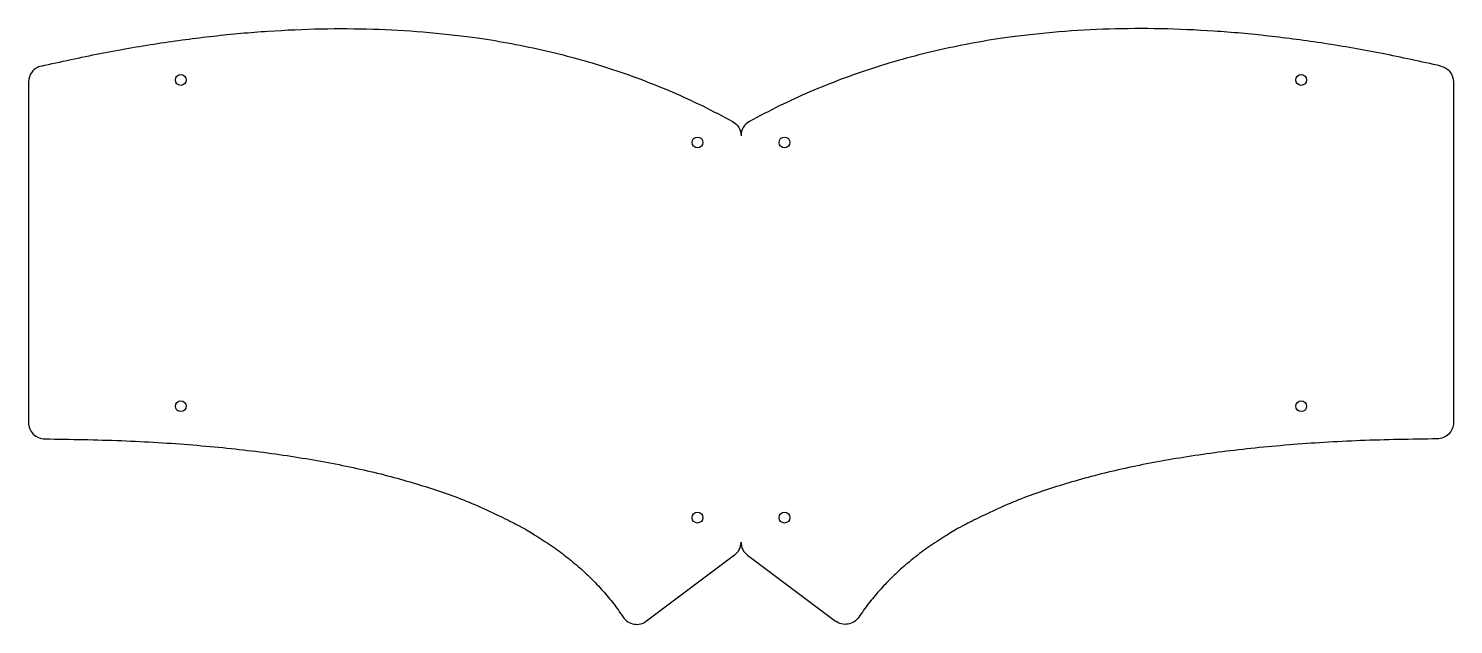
# Model space of a CAD drawing. Header units: millimetres. Extents: x -131 to 131, y -51 to 59.
import ezdxf

# ---------------------------------------------------------------- set-up
doc = ezdxf.new("R2010")
doc.units = ezdxf.units.MM
doc.layers.add('Body', color=7, linetype='CONTINUOUS')

msp = doc.modelspace()

# ---------------------------------------------------------------- linework, layer by layer
at = {"layer": 'Body'}
for p, q in [((-131, 49.24), (-131, -13.4)), ((-131, 49.24, 4), (-131, -13.4, 4)), ((-131, 49.24), (-131, -13.4)), ((-131, 49.24, 4), (-131, -13.4, 4)), ((-102, 49.61), (-102, 49.61, 4)), ((-102, 49.61), (-102, 49.61, 4)), ((102, 49.61), (102, 49.61, 4)), ((102, 49.61), (102, 49.61, 4)), ((131, 49.24), (131, -13.4)), ((131, 49.24, 4), (131, -13.4, 4)), ((131, 49.24), (131, -13.4)), ((131, 49.24, 4), (131, -13.4, 4)), ((-7, 38.11), (-7, 38.11, 4)), ((-7, 38.11), (-7, 38.11, 4)), ((7, 38.11), (7, 38.11, 4)), ((7, 38.11), (7, 38.11, 4)), ((-102, -10.39), (-102, -10.39, 4)), ((-102, -10.39), (-102, -10.39, 4)), ((102, -10.39), (102, -10.39, 4)), ((102, -10.39), (102, -10.39, 4)), ((-7, -30.89), (-7, -30.89, 4)), ((-7, -30.89), (-7, -30.89, 4)), ((7, -30.89), (7, -30.89, 4)), ((7, -30.89), (7, -30.89, 4)), ((0, -35.39), (0, -35.39, 4)), ((0, -35.39), (0, -35.39, 4)), ((-1.2, -37.79), (-17.37, -49.92)), ((-1.2, -37.79, 4), (-17.37, -49.92, 4)), ((-1.2, -37.79), (-17.37, -49.92)), ((-1.2, -37.79, 4), (-17.37, -49.92, 4)), ((-1.2, -37.79), (-1.2, -37.79, 4)), ((-1.2, -37.79), (-1.2, -37.79, 4)), ((1.2, -37.79), (1.2, -37.79, 4)), ((1.2, -37.79), (17.37, -49.92)), ((1.2, -37.79), (1.2, -37.79, 4)), ((1.2, -37.79, 4), (17.37, -49.92, 4)), ((1.2, -37.79), (17.37, -49.92)), ((1.2, -37.79, 4), (17.37, -49.92, 4))]:
    msp.add_line(p, q, dxfattribs=at)
for centre in [(-103, 49.61), (-103, 49.61), (-103, 49.61, 4), (-103, 49.61, 4), (103, 49.61), (103, 49.61), (103, 49.61, 4), (103, 49.61, 4), (-8, 38.11), (-8, 38.11), (-8, 38.11, 4), (-8, 38.11, 4), (8, 38.11), (8, 38.11), (8, 38.11, 4), (8, 38.11, 4), (-103, -10.39), (-103, -10.39), (-103, -10.39, 4), (-103, -10.39, 4), (103, -10.39), (103, -10.39), (103, -10.39, 4), (103, -10.39, 4), (-8, -30.89), (-8, -30.89), (-8, -30.89, 4), (-8, -30.89, 4), (8, -30.89), (8, -30.89), (8, -30.89, 4), (8, -30.89, 4)]:
    msp.add_circle(centre, 1, dxfattribs=at)
for centre, start, end in [((-3, -35.39), -53.1301, 0), ((-3, -35.39, 4), -53.1301, 0), ((-3, -35.39), -53.1301, 0), ((-3, -35.39, 4), -53.1301, 0), ((3, -35.39), 180, -126.8699), ((3, -35.39, 4), 180, -126.8699), ((3, -35.39), 180, -126.8699), ((3, -35.39, 4), 180, -126.8699)]:
    msp.add_arc(centre, 3, start, end, dxfattribs=at)
for points, degree in [([(-128.68, 52.16), (-52.41, 69.9), (-1.56, 41.98)], 2), ([(-128.68, 52.16, 4), (-52.41, 69.9, 4), (-1.56, 41.98, 4)], 2), ([(-128.68, 52.16), (-52.41, 69.9), (-1.56, 41.98)], 2), ([(-128.68, 52.16, 4), (-52.41, 69.9, 4), (-1.56, 41.98, 4)], 2), ([(128.68, 52.16), (52.41, 69.9), (1.56, 41.98)], 2), ([(128.68, 52.16, 4), (52.41, 69.9, 4), (1.56, 41.98, 4)], 2), ([(128.68, 52.16), (52.41, 69.9), (1.56, 41.98)], 2), ([(128.68, 52.16, 4), (52.41, 69.9, 4), (1.56, 41.98, 4)], 2), ([(-128.68, 52.16), (-128.68, 52.16, 4)], 1), ([(-128.68, 52.16), (-128.68, 52.16, 4)], 1), ([(128.68, 52.16), (128.68, 52.16, 4)], 1), ([(128.68, 52.16), (128.68, 52.16, 4)], 1), ([(-131, 49.24), (-131, 49.24, 4)], 1), ([(-131, 49.24), (-131, 49.24, 4)], 1), ([(131, 49.24), (131, 49.24, 4)], 1), ([(131, 49.24), (131, 49.24, 4)], 1), ([(-1.56, 41.98), (-1.56, 41.98, 4)], 1), ([(-1.56, 41.98), (-1.56, 41.98, 4)], 1), ([(1.56, 41.98), (1.56, 41.98, 4)], 1), ([(1.56, 41.98), (1.56, 41.98, 4)], 1), ([(0, 39.35), (0, 39.35, 4)], 1), ([(0, 39.35), (0, 39.35, 4)], 1), ([(-131, -13.4), (-131, -13.4, 4)], 1), ([(-131, -13.4), (-131, -13.4, 4)], 1), ([(131, -13.4), (131, -13.4, 4)], 1), ([(131, -13.4), (131, -13.4, 4)], 1), ([(-128.02, -16.4), (-43.17, -16.95), (-21.66, -49.18)], 2), ([(-128.02, -16.4), (-128.02, -16.4, 4)], 1), ([(-128.02, -16.4, 4), (-43.17, -16.95, 4), (-21.66, -49.18, 4)], 2), ([(-128.02, -16.4), (-128.02, -16.4, 4)], 1), ([(-128.02, -16.4), (-43.17, -16.95), (-21.66, -49.18)], 2), ([(-128.02, -16.4, 4), (-43.17, -16.95, 4), (-21.66, -49.18, 4)], 2), ([(128.02, -16.4), (43.17, -16.95), (21.66, -49.18)], 2), ([(128.02, -16.4, 4), (43.17, -16.95, 4), (21.66, -49.18, 4)], 2), ([(128.02, -16.4), (43.17, -16.95), (21.66, -49.18)], 2), ([(128.02, -16.4, 4), (43.17, -16.95, 4), (21.66, -49.18, 4)], 2), ([(128.02, -16.4), (128.02, -16.4, 4)], 1), ([(128.02, -16.4), (128.02, -16.4, 4)], 1), ([(-21.66, -49.18), (-21.66, -49.18, 4)], 1), ([(-21.66, -49.18), (-21.66, -49.18, 4)], 1), ([(21.66, -49.18), (21.66, -49.18, 4)], 1), ([(21.66, -49.18), (21.66, -49.18, 4)], 1), ([(-17.37, -49.92), (-17.37, -49.92, 4)], 1), ([(-17.37, -49.92), (-17.37, -49.92, 4)], 1), ([(17.37, -49.92), (17.37, -49.92, 4)], 1), ([(17.37, -49.92), (17.37, -49.92, 4)], 1)]:
    msp.add_open_spline(points, degree=degree, dxfattribs=at)
for points, knots in [([(-128.68, 52.16), (-129.31, 52.02), (-129.93, 51.64), (-130.35, 51.1), (-130.78, 50.57), (-131, 49.88), (-131, 49.24)], [0, 0, 0, 0, 0.499993, 0.499993, 0.499993, 1, 1, 1, 1]), ([(-128.68, 52.16, 4), (-129.31, 52.02, 4), (-129.93, 51.64, 4), (-130.35, 51.1, 4), (-130.78, 50.57, 4), (-131, 49.88, 4), (-131, 49.24, 4)], [0, 0, 0, 0, 0.499993, 0.499993, 0.499993, 1, 1, 1, 1]), ([(-128.68, 52.16), (-129.31, 52.02), (-129.93, 51.64), (-130.35, 51.1), (-130.78, 50.57), (-131, 49.88), (-131, 49.24)], [0, 0, 0, 0, 0.499993, 0.499993, 0.499993, 1, 1, 1, 1]), ([(-128.68, 52.16, 4), (-129.31, 52.02, 4), (-129.93, 51.64, 4), (-130.35, 51.1, 4), (-130.78, 50.57, 4), (-131, 49.88, 4), (-131, 49.24, 4)], [0, 0, 0, 0, 0.499993, 0.499993, 0.499993, 1, 1, 1, 1]), ([(128.68, 52.16), (129.31, 52.02), (129.93, 51.64), (130.35, 51.1), (130.78, 50.57), (131, 49.88), (131, 49.24)], [0, 0, 0, 0, 0.499993, 0.499993, 0.499993, 1, 1, 1, 1]), ([(128.68, 52.16, 4), (129.31, 52.02, 4), (129.93, 51.64, 4), (130.35, 51.1, 4), (130.78, 50.57, 4), (131, 49.88, 4), (131, 49.24, 4)], [0, 0, 0, 0, 0.499993, 0.499993, 0.499993, 1, 1, 1, 1]), ([(128.68, 52.16), (129.31, 52.02), (129.93, 51.64), (130.35, 51.1), (130.78, 50.57), (131, 49.88), (131, 49.24)], [0, 0, 0, 0, 0.499993, 0.499993, 0.499993, 1, 1, 1, 1]), ([(128.68, 52.16, 4), (129.31, 52.02, 4), (129.93, 51.64, 4), (130.35, 51.1, 4), (130.78, 50.57, 4), (131, 49.88, 4), (131, 49.24, 4)], [0, 0, 0, 0, 0.499993, 0.499993, 0.499993, 1, 1, 1, 1]), ([(-1.56, 41.98), (-1.1, 41.73), (-0.69, 41.34), (-0.42, 40.88), (-0.14, 40.41), (0, 39.87), (0, 39.35)], [0, 0, 0, 0, 0.500002, 0.500002, 0.500002, 1, 1, 1, 1]), ([(-1.56, 41.98, 4), (-1.1, 41.73, 4), (-0.69, 41.34, 4), (-0.42, 40.88, 4), (-0.14, 40.41, 4), (0, 39.87, 4), (0, 39.35, 4)], [0, 0, 0, 0, 0.500002, 0.500002, 0.500002, 1, 1, 1, 1]), ([(-1.56, 41.98), (-1.1, 41.73), (-0.69, 41.34), (-0.42, 40.88), (-0.14, 40.41), (0, 39.87), (0, 39.35)], [0, 0, 0, 0, 0.500002, 0.500002, 0.500002, 1, 1, 1, 1]), ([(-1.56, 41.98, 4), (-1.1, 41.73, 4), (-0.69, 41.34, 4), (-0.42, 40.88, 4), (-0.14, 40.41, 4), (0, 39.87, 4), (0, 39.35, 4)], [0, 0, 0, 0, 0.500002, 0.500002, 0.500002, 1, 1, 1, 1]), ([(1.56, 41.98), (1.1, 41.73), (0.69, 41.34), (0.42, 40.88), (0.14, 40.41), (0, 39.87), (0, 39.35)], [0, 0, 0, 0, 0.500002, 0.500002, 0.500002, 1, 1, 1, 1]), ([(1.56, 41.98, 4), (1.1, 41.73, 4), (0.69, 41.34, 4), (0.42, 40.88, 4), (0.14, 40.41, 4), (0, 39.87, 4), (0, 39.35, 4)], [0, 0, 0, 0, 0.500002, 0.500002, 0.500002, 1, 1, 1, 1]), ([(1.56, 41.98), (1.1, 41.73), (0.69, 41.34), (0.42, 40.88), (0.14, 40.41), (0, 39.87), (0, 39.35)], [0, 0, 0, 0, 0.500002, 0.500002, 0.500002, 1, 1, 1, 1]), ([(1.56, 41.98, 4), (1.1, 41.73, 4), (0.69, 41.34, 4), (0.42, 40.88, 4), (0.14, 40.41, 4), (0, 39.87, 4), (0, 39.35, 4)], [0, 0, 0, 0, 0.500002, 0.500002, 0.500002, 1, 1, 1, 1]), ([(-131, -13.4), (-131, -13.78), (-130.93, -14.17), (-130.78, -14.54), (-130.63, -14.9), (-130.41, -15.23), (-130.13, -15.52), (-129.85, -15.8), (-129.51, -16.02), (-129.15, -16.17), (-128.79, -16.32), (-128.4, -16.4), (-128.02, -16.4)], [0, 0, 0, 0, 0.252323, 0.252323, 0.252323, 0.5, 0.5, 0.5, 0.747677, 0.747677, 0.747677, 1, 1, 1, 1]), ([(-131, -13.4, 4), (-131, -13.78, 4), (-130.93, -14.17, 4), (-130.78, -14.54, 4), (-130.63, -14.9, 4), (-130.41, -15.23, 4), (-130.13, -15.52, 4), (-129.85, -15.8, 4), (-129.51, -16.02, 4), (-129.15, -16.17, 4), (-128.79, -16.32, 4), (-128.4, -16.4, 4), (-128.02, -16.4, 4)], [0, 0, 0, 0, 0.252323, 0.252323, 0.252323, 0.5, 0.5, 0.5, 0.747677, 0.747677, 0.747677, 1, 1, 1, 1]), ([(-131, -13.4), (-131, -13.78), (-130.93, -14.17), (-130.78, -14.54), (-130.63, -14.9), (-130.41, -15.23), (-130.13, -15.52), (-129.85, -15.8), (-129.51, -16.02), (-129.15, -16.17), (-128.79, -16.32), (-128.4, -16.4), (-128.02, -16.4)], [0, 0, 0, 0, 0.252323, 0.252323, 0.252323, 0.5, 0.5, 0.5, 0.747677, 0.747677, 0.747677, 1, 1, 1, 1]), ([(-131, -13.4, 4), (-131, -13.78, 4), (-130.93, -14.17, 4), (-130.78, -14.54, 4), (-130.63, -14.9, 4), (-130.41, -15.23, 4), (-130.13, -15.52, 4), (-129.85, -15.8, 4), (-129.51, -16.02, 4), (-129.15, -16.17, 4), (-128.79, -16.32, 4), (-128.4, -16.4, 4), (-128.02, -16.4, 4)], [0, 0, 0, 0, 0.252323, 0.252323, 0.252323, 0.5, 0.5, 0.5, 0.747677, 0.747677, 0.747677, 1, 1, 1, 1]), ([(131, -13.4), (131, -13.78), (130.93, -14.17), (130.78, -14.54), (130.63, -14.9), (130.41, -15.23), (130.13, -15.52), (129.85, -15.8), (129.51, -16.02), (129.15, -16.17), (128.79, -16.32), (128.4, -16.4), (128.02, -16.4)], [0, 0, 0, 0, 0.252323, 0.252323, 0.252323, 0.5, 0.5, 0.5, 0.747677, 0.747677, 0.747677, 1, 1, 1, 1]), ([(131, -13.4, 4), (131, -13.78, 4), (130.93, -14.17, 4), (130.78, -14.54, 4), (130.63, -14.9, 4), (130.41, -15.23, 4), (130.13, -15.52, 4), (129.85, -15.8, 4), (129.51, -16.02, 4), (129.15, -16.17, 4), (128.79, -16.32, 4), (128.4, -16.4, 4), (128.02, -16.4, 4)], [0, 0, 0, 0, 0.252323, 0.252323, 0.252323, 0.5, 0.5, 0.5, 0.747677, 0.747677, 0.747677, 1, 1, 1, 1]), ([(131, -13.4), (131, -13.78), (130.93, -14.17), (130.78, -14.54), (130.63, -14.9), (130.41, -15.23), (130.13, -15.52), (129.85, -15.8), (129.51, -16.02), (129.15, -16.17), (128.79, -16.32), (128.4, -16.4), (128.02, -16.4)], [0, 0, 0, 0, 0.252323, 0.252323, 0.252323, 0.5, 0.5, 0.5, 0.747677, 0.747677, 0.747677, 1, 1, 1, 1]), ([(131, -13.4, 4), (131, -13.78, 4), (130.93, -14.17, 4), (130.78, -14.54, 4), (130.63, -14.9, 4), (130.41, -15.23, 4), (130.13, -15.52, 4), (129.85, -15.8, 4), (129.51, -16.02, 4), (129.15, -16.17, 4), (128.79, -16.32, 4), (128.4, -16.4, 4), (128.02, -16.4, 4)], [0, 0, 0, 0, 0.252323, 0.252323, 0.252323, 0.5, 0.5, 0.5, 0.747677, 0.747677, 0.747677, 1, 1, 1, 1]), ([(-21.66, -49.18), (-21.45, -49.51), (-21.16, -49.8), (-20.81, -50.03), (-20.47, -50.25), (-20.08, -50.41), (-19.67, -50.47), (-19.27, -50.54), (-18.85, -50.53), (-18.46, -50.43), (-18.05, -50.33), (-17.68, -50.15), (-17.37, -49.92)], [0, 0, 0, 0, 0.252656, 0.252656, 0.252656, 0.499997, 0.499997, 0.499997, 0.747345, 0.747345, 0.747345, 1, 1, 1, 1]), ([(-21.66, -49.18, 4), (-21.45, -49.51, 4), (-21.16, -49.8, 4), (-20.81, -50.03, 4), (-20.47, -50.25, 4), (-20.08, -50.41, 4), (-19.67, -50.47, 4), (-19.27, -50.54, 4), (-18.85, -50.53, 4), (-18.46, -50.43, 4), (-18.05, -50.33, 4), (-17.68, -50.15, 4), (-17.37, -49.92, 4)], [0, 0, 0, 0, 0.252656, 0.252656, 0.252656, 0.499997, 0.499997, 0.499997, 0.747345, 0.747345, 0.747345, 1, 1, 1, 1]), ([(-21.66, -49.18), (-21.45, -49.51), (-21.16, -49.8), (-20.81, -50.03), (-20.47, -50.25), (-20.08, -50.41), (-19.67, -50.47), (-19.27, -50.54), (-18.85, -50.53), (-18.46, -50.43), (-18.05, -50.33), (-17.68, -50.15), (-17.37, -49.92)], [0, 0, 0, 0, 0.252656, 0.252656, 0.252656, 0.499997, 0.499997, 0.499997, 0.747345, 0.747345, 0.747345, 1, 1, 1, 1]), ([(-21.66, -49.18, 4), (-21.45, -49.51, 4), (-21.16, -49.8, 4), (-20.81, -50.03, 4), (-20.47, -50.25, 4), (-20.08, -50.41, 4), (-19.67, -50.47, 4), (-19.27, -50.54, 4), (-18.85, -50.53, 4), (-18.46, -50.43, 4), (-18.05, -50.33, 4), (-17.68, -50.15, 4), (-17.37, -49.92, 4)], [0, 0, 0, 0, 0.252656, 0.252656, 0.252656, 0.499997, 0.499997, 0.499997, 0.747345, 0.747345, 0.747345, 1, 1, 1, 1]), ([(21.66, -49.18), (21.45, -49.51), (21.16, -49.8), (20.81, -50.03), (20.47, -50.25), (20.08, -50.41), (19.67, -50.47), (19.27, -50.54), (18.85, -50.53), (18.46, -50.43), (18.05, -50.33), (17.68, -50.15), (17.37, -49.92)], [0, 0, 0, 0, 0.252656, 0.252656, 0.252656, 0.499997, 0.499997, 0.499997, 0.747345, 0.747345, 0.747345, 1, 1, 1, 1]), ([(21.66, -49.18, 4), (21.45, -49.51, 4), (21.16, -49.8, 4), (20.81, -50.03, 4), (20.47, -50.25, 4), (20.08, -50.41, 4), (19.67, -50.47, 4), (19.27, -50.54, 4), (18.85, -50.53, 4), (18.46, -50.43, 4), (18.05, -50.33, 4), (17.68, -50.15, 4), (17.37, -49.92, 4)], [0, 0, 0, 0, 0.252656, 0.252656, 0.252656, 0.499997, 0.499997, 0.499997, 0.747345, 0.747345, 0.747345, 1, 1, 1, 1]), ([(21.66, -49.18), (21.45, -49.51), (21.16, -49.8), (20.81, -50.03), (20.47, -50.25), (20.08, -50.41), (19.67, -50.47), (19.27, -50.54), (18.85, -50.53), (18.46, -50.43), (18.05, -50.33), (17.68, -50.15), (17.37, -49.92)], [0, 0, 0, 0, 0.252656, 0.252656, 0.252656, 0.499997, 0.499997, 0.499997, 0.747345, 0.747345, 0.747345, 1, 1, 1, 1]), ([(21.66, -49.18, 4), (21.45, -49.51, 4), (21.16, -49.8, 4), (20.81, -50.03, 4), (20.47, -50.25, 4), (20.08, -50.41, 4), (19.67, -50.47, 4), (19.27, -50.54, 4), (18.85, -50.53, 4), (18.46, -50.43, 4), (18.05, -50.33, 4), (17.68, -50.15, 4), (17.37, -49.92, 4)], [0, 0, 0, 0, 0.252656, 0.252656, 0.252656, 0.499997, 0.499997, 0.499997, 0.747345, 0.747345, 0.747345, 1, 1, 1, 1])]:
    msp.add_open_spline(points, degree=3, knots=knots, dxfattribs=at)

doc.saveas('drawing.dxf')
